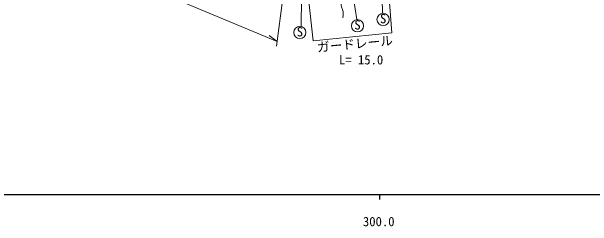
# Model space of a CAD drawing. Units: millimetres, scale not verified. Extents: x 40000 to 680000, y 20000 to 380000.
# Drawn here: x 295498 to 409942, y 198715 to 240931 of the extents above; entities that cross this region are included whole.
import ezdxf
from ezdxf.enums import TextEntityAlignment as Align

# ---------------------------------------------------------------- set-up
doc = ezdxf.new("R2010")
doc.units = ezdxf.units.MM
doc.header["$LTSCALE"] = 1000
for name, color, linetype, lineweight in [('M-BGD', 7, 'Continuous', 13), ('M-STR-HTXT', 7, 'Continuous', 13), ('M-TTL-BAND', 7, 'Continuous', 25)]:
    doc.layers.add(name, color=color, linetype=linetype, lineweight=lineweight)
doc.styles.add('ＭＳ ゴシック', font='')
doc.styles.get('ＭＳ ゴシック').set_extended_font_data('MS Gothic')

msp = doc.modelspace()

# ---------------------------------------------------------------- linework, layer by layer
at = {"layer": 'M-BGD'}
for p, q in [((368595, 240597), (368163, 261052)), ((363511, 239355), (360761, 257784)), ((352533, 237983), (352679, 250915))]:
    msp.add_line(p, q, dxfattribs=at)
for centre in [(368695, 239402), (363647, 238163), (352285, 236809)]:
    msp.add_circle(centre, 1200, dxfattribs=at)
msp.add_open_spline([(357706, 253178), (357759, 252714), (357784, 252522), (357948, 252139), (358122, 251733), (358417, 251613), (358585, 251204), (358827, 250617), (358572, 250204), (358710, 249584), (358759, 249362), (358790, 249230), (358911, 249037), (359004, 248888), (359140, 248867), (359222, 248712), (359468, 248244), (359219, 247884), (359298, 247362), (359348, 247034), (359351, 246840), (359471, 246531), (359599, 246202), (359813, 246081), (359908, 245741), (360011, 245371), (359952, 245142), (359942, 244758), (359933, 244405), (359761, 244195), (359866, 243858), (359962, 243551), (360215, 243481), (360344, 243187), (360547, 242722), (360369, 242387), (360503, 241899), (360585, 241602), (360698, 241456), (360773, 241158), (360909, 240620), (360848, 240362), (360787, 239738)], degree=3, knots=[0, 0, 0, 0, 1, 1, 1, 2, 2, 2, 3, 3, 3, 4, 4, 4, 5, 5, 5, 6, 6, 6, 7, 7, 7, 8, 8, 8, 9, 9, 9, 10, 10, 10, 11, 11, 11, 12, 12, 12, 13, 13, 13, 14, 14, 14, 14], dxfattribs=at)
at = {"layer": 'M-STR-HTXT'}
for p, q in [((370411, 236753), (368623, 261347)), ((297324, 256160), (347830, 235028)), ((347718, 234145), (350458, 255735)), ((354943, 235200), (352673, 255980)), ((347830, 235028), (346249, 236250)), ((354943, 235200), (370411, 236753))]:
    msp.add_line(p, q, dxfattribs=at)
at = {"layer": 'M-TTL-BAND'}
for p, q in [((40000, 205000), (579000, 205000)), ((368000, 205000), (368000, 204000))]:
    msp.add_line(p, q, dxfattribs=at)

# ---------------------------------------------------------------- texts
at = {"layer": 'M-BGD', "style": 'ＭＳ ゴシック'}
for p in [(368704, 238100), (363656, 236861), (352294, 235507)]:
    msp.add_text('S', height=1833, dxfattribs=at).set_placement(p, align=Align.BOTTOM_CENTER)
at = {"layer": 'M-STR-HTXT', "style": 'ＭＳ ゴシック'}
msp.add_text('ガードレール', height=1833, rotation=5.367, dxfattribs=at).set_placement((355810, 232444), align=Align.BOTTOM_LEFT)
msp.add_text('L= 15.0', height=1833, dxfattribs=at).set_placement((360000, 230000), align=Align.BOTTOM_LEFT)
at = {"layer": 'M-TTL-BAND', "style": 'ＭＳ ゴシック'}
msp.add_text('300.0', height=1833, dxfattribs=at).set_placement((367844, 198195), align=Align.BOTTOM_CENTER)

doc.saveas('drawing.dxf')
